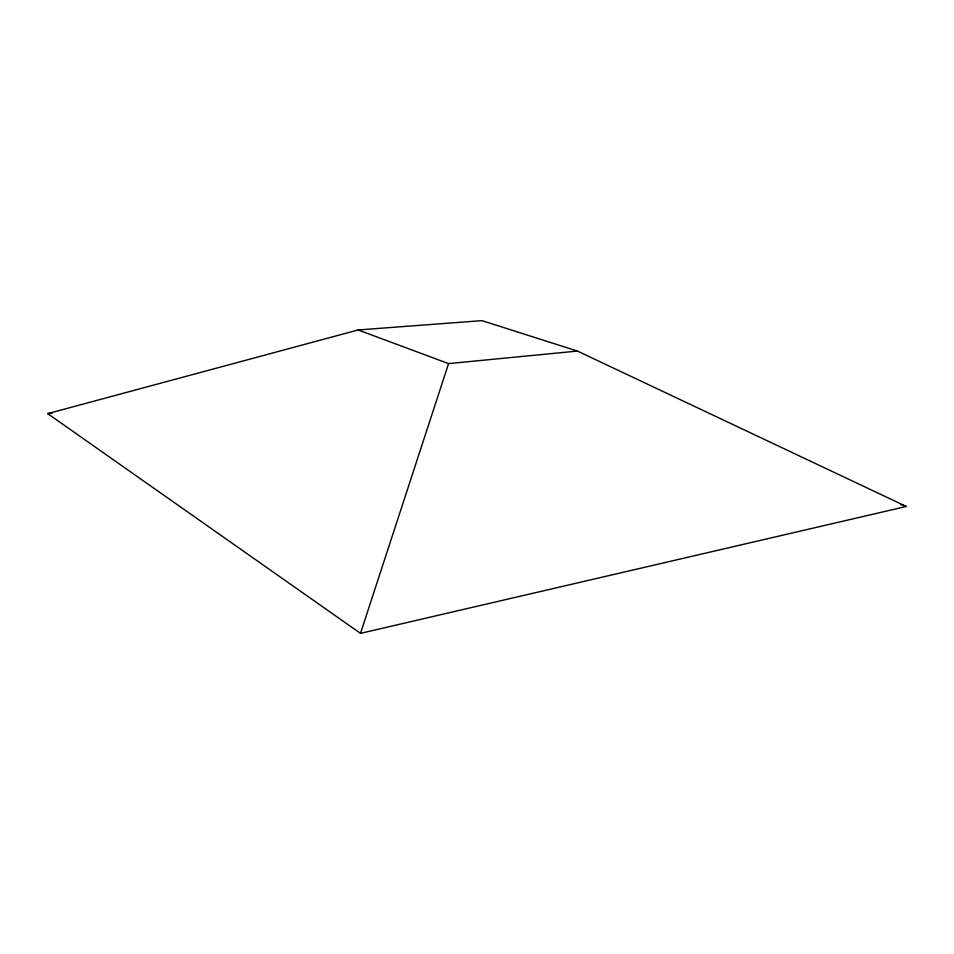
<?xml version="1.0" encoding="UTF-8"?>
<svg xmlns="http://www.w3.org/2000/svg" width="954" height="954" viewBox="0 0 954 954"><rect width="100%" height="100%" fill="white"/><g stroke="black" fill="none" stroke-linecap="round" stroke-linejoin="round"><path stroke-width="1.43" d="M360.493 633.361L448.571 363.605L577.468 351.072L906.3 506.467L360.493 633.361L47.7 413.642L358.12 329.965L481.937 320.639L577.468 351.072M47.7 413.642L52.112 413.189M900.707 504.487L906.3 506.467M358.12 329.965L448.571 363.605"/></g></svg>
